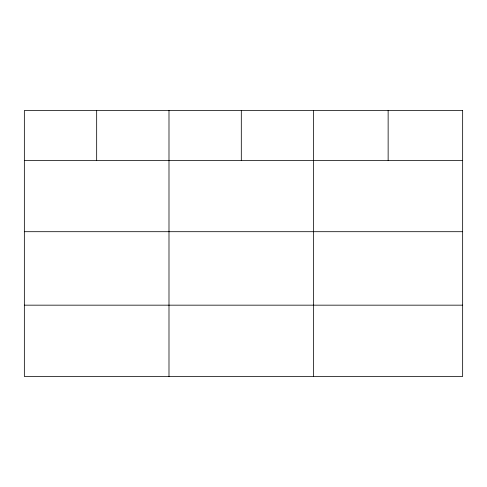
<?xml version="1.0" encoding="UTF-8"?>
<svg xmlns="http://www.w3.org/2000/svg" width="487" height="487" viewBox="0 0 487 487"><rect width="100%" height="100%" fill="white"/><g stroke="black" fill="none" stroke-linecap="round" stroke-linejoin="round"><path stroke-width="0.73" d="M24.35 160.387L462.65 160.387M24.35 231.696L462.65 231.696M24.35 305.166L462.65 305.166M388.139 110.519L388.139 160.387M313.628 110.519L313.628 376.481M241.308 110.519L241.308 160.387M168.989 110.519L168.989 376.481M96.67 110.519L96.67 160.387M462.65 110.519L24.35 110.519L24.35 376.481L462.65 376.481L462.65 110.519"/></g></svg>
